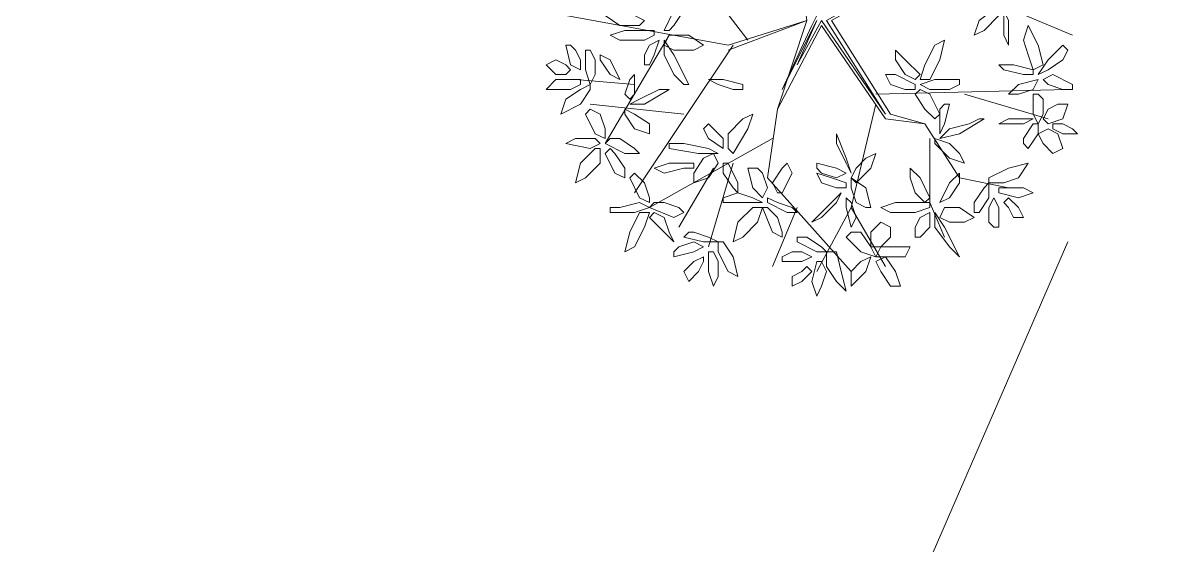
# Model space of a CAD drawing. Header units: millimetres. Extents: x 2529 to 2673, y 1639 to 1859.
# Drawn here: x 2628.33 to 2634.92, y 1714.25 to 1717.25 of the extents above; entities that cross this region are included whole.
import ezdxf

# ---------------------------------------------------------------- set-up
doc = ezdxf.new("R2010")
doc.units = ezdxf.units.MM
doc.layers.add('PDF_0', color=7, linetype='Continuous')
doc.layers.add('PDF_CVL_CUADCON_TIT', color=7, linetype='Continuous')

msp = doc.modelspace()

# ---------------------------------------------------------------- linework, layer by layer
at = {"layer": 'PDF_0', "lineweight": 9}
for points in [[(2633.9889, 1716.3006), (2633.7065, 1716.3571), (2633.5088, 1716.6677), (2633.2829, 1716.696), (2632.9158, 1717.2325), (2632.6616, 1716.7524), (2632.8311, 1717.2608), (2632.7463, 1717.9103), (2632.1533, 1718.5033)], [(2632.4922, 1717.1478), (2631.758, 1718.1079)], [(2633.3959, 1718.0797), (2632.8311, 1717.5996), (2632.9158, 1717.3455), (2633.6218, 1717.6279), (2632.9723, 1717.2608), (2633.3111, 1716.7242), (2633.5088, 1716.6677)], [(2632.7746, 1717.882), (2632.8593, 1717.289), (2632.8311, 1717.6279), (2632.9158, 1717.3172), (2632.8593, 1717.402), (2632.8875, 1717.289), (2632.8593, 1717.2325), (2632.6899, 1716.8654), (2632.8875, 1717.2608), (2632.7746, 1717.0066), (2632.9158, 1717.2608), (2633.2829, 1716.7242), (2632.944, 1717.2608), (2633.3959, 1717.5149), (2632.9158, 1717.289), (2633.1135, 1717.3737), (2632.944, 1717.289)], [(2633.4806, 1717.5432), (2634.356, 1717.176)], [(2632.3792, 1717.0913), (2632.8311, 1717.2608), (2632.3792, 1717.1196), (2631.4473, 1717.289)], [(2632.0404, 1717.176), (2631.6732, 1716.5548)], [(2632.4075, 1717.1196), (2631.8427, 1716.2724)], [(2631.8427, 1716.8936), (2631.5038, 1716.9219)], [(2633.2264, 1716.8372), (2634.3278, 1716.8654)], [(2632.1251, 1716.7242), (2631.5885, 1716.7807)], [(2633.2264, 1716.7807), (2633.0852, 1716.1877)], [(2633.7347, 1716.8372), (2634.2148, 1716.696)], [(2632.6616, 1716.7524), (2632.6052, 1716.3571), (2633.0852, 1715.8205)], [(2632.6334, 1716.583), (2631.9274, 1716.1877)], [(2633.5371, 1716.583), (2633.5371, 1716.2159), (2633.6218, 1716.0182)], [(2632.2945, 1716.4136), (2632.0968, 1716.0747)], [(2632.4075, 1716.4418), (2632.2663, 1715.9617)], [(2632.7746, 1716.1877), (2632.6334, 1715.8488)], [(2633.2829, 1715.8488), (2633.0852, 1716.1877), (2632.8875, 1715.8205)]]:
    msp.add_lwpolyline(points, dxfattribs=at)
for points in [[(2632.0686, 1717.2325), (2632.1251, 1717.3172), (2632.1251, 1717.3737), (2632.0686, 1717.3172), (2632.0121, 1717.2043), (2632.0404, 1717.2043)], [(2631.8992, 1717.2608), (2631.8709, 1717.2325), (2631.758, 1717.2325), (2631.6732, 1717.289), (2631.7297, 1717.3172), (2631.8427, 1717.289)], [(2633.9324, 1717.289), (2633.8477, 1717.2043), (2633.7912, 1717.176), (2633.8195, 1717.2608), (2633.9324, 1717.3455), (2633.9607, 1717.3172)], [(2633.9889, 1717.2608), (2633.9607, 1717.3172), (2633.9607, 1717.176), (2633.9889, 1717.1196), (2633.9889, 1717.1478)], [(2631.8992, 1717.1478), (2631.758, 1717.1478), (2631.7015, 1717.176), (2631.7862, 1717.2043), (2631.9556, 1717.2043), (2631.9556, 1717.176)], [(2632.0121, 1717.1196), (2632.0404, 1717.176), (2632.1533, 1717.176), (2632.238, 1717.1196), (2632.1816, 1717.0913), (2632.0686, 1717.0913)], [(2634.1301, 1716.9784), (2634.1866, 1717.0066), (2634.1583, 1717.1196), (2634.1019, 1717.2325), (2634.0736, 1717.1478), (2634.1019, 1717.0631)], [(2631.5038, 1717.0913), (2631.532, 1717.0348), (2631.532, 1716.9784), (2631.4756, 1717.0066), (2631.4473, 1717.1196), (2631.4756, 1717.1196)], [(2631.8992, 1717.0066), (2631.9274, 1717.0066), (2631.9556, 1717.0631), (2631.9839, 1717.1478), (2631.9274, 1717.1196), (2631.8992, 1717.0631)], [(2632.0686, 1716.9501), (2632.0121, 1717.0631), (2632.0121, 1717.1478), (2632.0686, 1717.0631), (2632.1533, 1716.8936), (2632.1251, 1716.8936)], [(2633.4806, 1716.9219), (2633.5371, 1716.9219), (2633.5935, 1717.0348), (2633.6218, 1717.1478), (2633.5653, 1717.1196), (2633.5088, 1717.0066)], [(2634.2995, 1717.0348), (2634.2148, 1716.9784), (2634.1583, 1716.9501), (2634.2148, 1717.0348), (2634.2995, 1717.1196), (2634.3278, 1717.0913)], [(2631.6168, 1717.0348), (2631.6168, 1716.9501), (2631.5885, 1716.8936), (2631.5603, 1716.9784), (2631.5603, 1717.0913), (2631.5885, 1717.0913)], [(2631.7015, 1716.9501), (2631.758, 1716.9219), (2631.7015, 1717.0348), (2631.645, 1717.0631), (2631.645, 1717.0348)], [(2633.3959, 1716.9501), (2633.3394, 1717.0348), (2633.3394, 1717.0913), (2633.3959, 1717.0348), (2633.4806, 1716.9501), (2633.4523, 1716.9219)], [(2631.4756, 1716.9784), (2631.4473, 1716.9501), (2631.3908, 1716.9501), (2631.3344, 1717.0066), (2631.3908, 1717.0348), (2631.4473, 1717.0066)], [(2634.0736, 1716.9501), (2633.9607, 1716.9784), (2633.9324, 1717.0066), (2634.0171, 1717.0066), (2634.1301, 1716.9784), (2634.1301, 1716.9501)], [(2631.4756, 1716.8654), (2631.3908, 1716.8654), (2631.3344, 1716.8654), (2631.3908, 1716.9219), (2631.532, 1716.9219), (2631.532, 1716.8936)], [(2631.8144, 1716.9219), (2631.8427, 1716.9501), (2631.8427, 1716.8372), (2631.8144, 1716.8089), (2631.7862, 1716.8372)], [(2632.4075, 1716.8654), (2632.3228, 1716.8936), (2632.2663, 1716.9219), (2632.351, 1716.9219), (2632.464, 1716.8936), (2632.464, 1716.8654)], [(2633.3959, 1716.8654), (2633.3111, 1716.8936), (2633.2829, 1716.9501), (2633.3394, 1716.9501), (2633.4523, 1716.8936), (2633.4523, 1716.8654)], [(2633.65, 1716.8654), (2633.5371, 1716.8654), (2633.4806, 1716.8936), (2633.5653, 1716.9219), (2633.7065, 1716.9219), (2633.7065, 1716.8936)], [(2634.1301, 1716.8654), (2634.1583, 1716.9219), (2634.0454, 1716.8936), (2633.9889, 1716.8372), (2634.0454, 1716.8372)], [(2634.2995, 1716.8654), (2634.2148, 1716.8936), (2634.1866, 1716.9219), (2634.2431, 1716.9501), (2634.356, 1716.8936), (2634.356, 1716.8654)], [(2631.5885, 1716.8936), (2631.5885, 1716.8654), (2631.532, 1716.7807), (2631.4191, 1716.7242), (2631.4473, 1716.8089), (2631.532, 1716.8654)], [(2631.9839, 1716.8654), (2632.0404, 1716.8654), (2631.8992, 1716.7807), (2631.8144, 1716.7807), (2631.8709, 1716.8089)], [(2633.5088, 1716.7524), (2633.4523, 1716.8372), (2633.4806, 1716.8654), (2633.5371, 1716.8372), (2633.5935, 1716.7242), (2633.5653, 1716.696)], [(2633.5935, 1716.7524), (2633.5935, 1716.6677), (2633.5935, 1716.6112), (2633.6218, 1716.6677), (2633.65, 1716.7807), (2633.6218, 1716.7807)], [(2634.1866, 1716.8089), (2634.1866, 1716.7242), (2634.1583, 1716.6677), (2634.1301, 1716.7242), (2634.1301, 1716.8372), (2634.1583, 1716.8372)], [(2634.2148, 1716.7524), (2634.2713, 1716.7807), (2634.3278, 1716.7807), (2634.2995, 1716.696), (2634.2148, 1716.6677), (2634.1866, 1716.696)], [(2631.645, 1716.7242), (2631.6732, 1716.6395), (2631.6732, 1716.583), (2631.6168, 1716.6112), (2631.5603, 1716.7242), (2631.5885, 1716.7524)], [(2631.7862, 1716.7524), (2631.7862, 1716.7242), (2631.8427, 1716.6395), (2631.9274, 1716.6112), (2631.9274, 1716.6677), (2631.8427, 1716.7242)], [(2632.3792, 1716.6112), (2632.464, 1716.696), (2632.5204, 1716.7242), (2632.4922, 1716.6395), (2632.4075, 1716.4983), (2632.3792, 1716.5265)], [(2632.2663, 1716.6677), (2632.238, 1716.6395), (2632.2663, 1716.583), (2632.351, 1716.5265), (2632.351, 1716.583), (2632.2945, 1716.6395)], [(2633.763, 1716.6677), (2633.65, 1716.6395), (2633.5935, 1716.583), (2633.7065, 1716.6112), (2633.8477, 1716.696), (2633.8195, 1716.696)], [(2634.0736, 1716.6677), (2634.1301, 1716.696), (2633.9889, 1716.696), (2633.9324, 1716.6677), (2633.9607, 1716.6677)], [(2634.0736, 1716.583), (2634.1301, 1716.6677), (2634.1583, 1716.6677), (2634.1583, 1716.6112), (2634.1019, 1716.5265), (2634.0736, 1716.5548)], [(2634.2431, 1716.6677), (2634.2431, 1716.6395), (2634.2995, 1716.6112), (2634.3842, 1716.6112), (2634.356, 1716.6395), (2634.2995, 1716.6677)], [(2631.5038, 1716.583), (2631.4473, 1716.5548), (2631.5885, 1716.5265), (2631.645, 1716.5548), (2631.6168, 1716.583)], [(2631.758, 1716.583), (2631.8427, 1716.5265), (2631.8709, 1716.4983), (2631.7862, 1716.4983), (2631.6732, 1716.5548), (2631.7015, 1716.583)], [(2633.0005, 1716.5548), (2633.0005, 1716.6112), (2633.057, 1716.47), (2633.0852, 1716.3853), (2633.057, 1716.4418)], [(2633.5653, 1716.583), (2633.5653, 1716.5548), (2633.65, 1716.47), (2633.7347, 1716.4418), (2633.7065, 1716.4983), (2633.65, 1716.5548)], [(2634.1583, 1716.6112), (2634.2148, 1716.6395), (2634.2713, 1716.6112), (2634.2995, 1716.5265), (2634.2431, 1716.4983), (2634.1866, 1716.5548)], [(2631.645, 1716.5265), (2631.6168, 1716.5265), (2631.532, 1716.4418), (2631.5038, 1716.3289), (2631.5603, 1716.3571), (2631.645, 1716.4418)], [(2631.7297, 1716.4983), (2631.7862, 1716.4136), (2631.7862, 1716.3571), (2631.7297, 1716.3853), (2631.6732, 1716.4983), (2631.7015, 1716.5265)], [(2632.1251, 1716.5548), (2632.2663, 1716.5265), (2632.3228, 1716.4983), (2632.2098, 1716.4983), (2632.0404, 1716.5265), (2632.0404, 1716.5548)], [(2632.2945, 1716.4983), (2632.3228, 1716.4418), (2632.2663, 1716.3571), (2632.1816, 1716.3289), (2632.1816, 1716.3853), (2632.238, 1716.47)], [(2633.0852, 1716.3571), (2633.1135, 1716.3289), (2633.1982, 1716.4136), (2633.2264, 1716.4983), (2633.1699, 1716.47), (2633.1135, 1716.4136)], [(2631.8992, 1716.3289), (2631.9274, 1716.2441), (2631.9274, 1716.2159), (2631.8709, 1716.2441), (2631.8144, 1716.3571), (2631.8427, 1716.3853)], [(2632.1251, 1716.4136), (2632.0121, 1716.3853), (2631.9556, 1716.4136), (2632.0404, 1716.4418), (2632.1816, 1716.4418), (2632.1816, 1716.4136)], [(2632.351, 1716.3853), (2632.4075, 1716.3006), (2632.4357, 1716.2724), (2632.4357, 1716.3289), (2632.3792, 1716.4418), (2632.351, 1716.4418)], [(2632.5769, 1716.3853), (2632.6052, 1716.3006), (2632.5769, 1716.2441), (2632.5204, 1716.3006), (2632.4922, 1716.4136), (2632.5487, 1716.4136)], [(2632.6334, 1716.3289), (2632.6899, 1716.4136), (2632.7181, 1716.4418), (2632.7463, 1716.3853), (2632.6899, 1716.2724), (2632.6616, 1716.2724)], [(2632.9158, 1716.3853), (2633.0005, 1716.3571), (2633.057, 1716.3853), (2633.0005, 1716.4136), (2632.8875, 1716.4418), (2632.8875, 1716.4136)], [(2633.057, 1716.3006), (2633.057, 1716.3289), (2632.9723, 1716.3571), (2632.8875, 1716.3853), (2632.9158, 1716.3289), (2633.0005, 1716.3006)], [(2633.4523, 1716.2724), (2633.4241, 1716.3571), (2633.4241, 1716.4136), (2633.4806, 1716.3571), (2633.5371, 1716.2441), (2633.5088, 1716.2159)], [(2633.65, 1716.2441), (2633.5935, 1716.2159), (2633.65, 1716.3289), (2633.7065, 1716.3853), (2633.7065, 1716.3289)], [(2633.8759, 1716.3289), (2633.8759, 1716.3571), (2633.9889, 1716.4136), (2634.1019, 1716.4418), (2634.0454, 1716.3571), (2633.9607, 1716.3289)], [(2633.1135, 1716.2159), (2633.0852, 1716.3006), (2633.0852, 1716.3571), (2633.1699, 1716.3006), (2633.1982, 1716.1877), (2633.1699, 1716.1877)], [(2633.7912, 1716.2159), (2633.8477, 1716.3006), (2633.8759, 1716.3289), (2633.8759, 1716.2441), (2633.8195, 1716.1594), (2633.7912, 1716.1594)], [(2632.4357, 1716.2724), (2632.5204, 1716.2441), (2632.5769, 1716.2159), (2632.4922, 1716.2159), (2632.351, 1716.2159), (2632.351, 1716.2441)], [(2632.9158, 1716.1312), (2632.8593, 1716.1029), (2632.9723, 1716.2159), (2633.0287, 1716.2724), (2633.0005, 1716.2159)], [(2633.9889, 1716.3006), (2634.0736, 1716.3006), (2634.1301, 1716.2724), (2634.0454, 1716.2441), (2633.9324, 1716.2724), (2633.9324, 1716.3006)], [(2631.758, 1716.1877), (2631.8709, 1716.2159), (2631.9274, 1716.1877), (2631.8427, 1716.1594), (2631.7015, 1716.1594), (2631.7015, 1716.1877)], [(2632.0121, 1716.2159), (2632.0968, 1716.1877), (2632.1251, 1716.1594), (2632.0686, 1716.1312), (2631.9274, 1716.1877), (2631.9556, 1716.2159)], [(2632.5769, 1716.1877), (2632.5204, 1716.1877), (2632.4357, 1716.1029), (2632.4075, 1715.99), (2632.464, 1716.0182), (2632.5487, 1716.1029)], [(2632.6616, 1716.1312), (2632.6899, 1716.0465), (2632.6899, 1716.0182), (2632.6334, 1716.0465), (2632.5769, 1716.1877), (2632.6052, 1716.1877)], [(2632.6616, 1716.2159), (2632.7463, 1716.1877), (2632.7746, 1716.1594), (2632.7181, 1716.1594), (2632.6052, 1716.2159), (2632.6052, 1716.2441)], [(2633.1135, 1716.1312), (2633.0852, 1716.0747), (2633.057, 1716.1877), (2633.057, 1716.2441), (2633.0852, 1716.2159)], [(2633.4523, 1716.1594), (2633.3111, 1716.1594), (2633.2547, 1716.1877), (2633.3394, 1716.2159), (2633.5371, 1716.2159), (2633.5371, 1716.1877)], [(2633.5935, 1716.1312), (2633.6218, 1716.1877), (2633.7065, 1716.1877), (2633.7912, 1716.1312), (2633.7347, 1716.1029), (2633.65, 1716.1029)], [(2633.8759, 1716.1029), (2633.8759, 1716.1877), (2633.9042, 1716.2441), (2633.9324, 1716.1877), (2633.9324, 1716.0747), (2633.9042, 1716.0747)], [(2633.9607, 1716.2159), (2633.9889, 1716.2441), (2634.0454, 1716.1877), (2634.0736, 1716.1312), (2634.0171, 1716.1312), (2633.9889, 1716.1877)], [(2631.9274, 1716.1594), (2631.8709, 1716.1594), (2631.8144, 1716.0465), (2631.7862, 1715.9335), (2631.8427, 1715.9617), (2631.8992, 1716.0747)], [(2632.0121, 1716.1312), (2632.0404, 1716.0465), (2632.0686, 1715.99), (2632.0121, 1716.0465), (2631.9274, 1716.1312), (2631.9556, 1716.1594)], [(2633.4523, 1716.0182), (2633.4806, 1716.0182), (2633.5371, 1716.0747), (2633.5371, 1716.1594), (2633.4806, 1716.1312), (2633.4523, 1716.0747)], [(2633.65, 1715.9617), (2633.7065, 1715.9053), (2633.6218, 1716.0747), (2633.5653, 1716.1594), (2633.5653, 1716.0747)], [(2633.3111, 1716.0182), (2633.2547, 1715.9617), (2633.1982, 1715.9617), (2633.1982, 1716.0465), (2633.2547, 1716.1029), (2633.3111, 1716.0747)], [(2632.0968, 1715.9617), (2632.1816, 1715.99), (2632.238, 1715.9617), (2632.1816, 1715.9335), (2632.0686, 1715.9053), (2632.0686, 1715.9335)], [(2632.1816, 1716.0465), (2632.2663, 1716.0182), (2632.3228, 1715.99), (2632.238, 1715.99), (2632.1251, 1716.0182), (2632.1533, 1716.0465)], [(2632.3228, 1715.99), (2632.351, 1715.99), (2632.4075, 1715.9053), (2632.4357, 1715.7923), (2632.3792, 1715.8205), (2632.3228, 1715.9335)], [(2632.8311, 1716.0182), (2632.9158, 1715.9617), (2632.944, 1715.9335), (2632.8875, 1715.9335), (2632.7746, 1715.99), (2632.7746, 1716.0182)], [(2633.1417, 1716.0465), (2633.1982, 1715.9617), (2633.2264, 1715.9053), (2633.1417, 1715.9335), (2633.057, 1716.0182), (2633.0852, 1716.0465)], [(2632.3228, 1715.877), (2632.3228, 1715.7923), (2632.2945, 1715.7358), (2632.2663, 1715.8205), (2632.2663, 1715.9335), (2632.2945, 1715.9335)], [(2632.7463, 1715.9335), (2632.8028, 1715.9335), (2632.8593, 1715.9053), (2632.8028, 1715.877), (2632.6899, 1715.877), (2632.6899, 1715.9053)], [(2632.944, 1715.9335), (2633.0005, 1715.9335), (2633.0287, 1715.8205), (2633.057, 1715.7076), (2633.0005, 1715.7641), (2632.944, 1715.8488)], [(2633.4241, 1715.9617), (2633.3959, 1715.9053), (2633.3111, 1715.9053), (2633.2264, 1715.9053), (2633.2547, 1715.9617), (2633.3676, 1715.9617)], [(2632.238, 1715.9053), (2632.238, 1715.877), (2632.2098, 1715.8205), (2632.1533, 1715.7641), (2632.1251, 1715.8205), (2632.1816, 1715.877)], [(2632.944, 1715.8205), (2632.9158, 1715.7358), (2632.8875, 1715.6793), (2632.8593, 1715.7641), (2632.8875, 1715.877), (2632.9158, 1715.877)], [(2633.0852, 1715.8205), (2633.1417, 1715.877), (2633.1982, 1715.9053), (2633.1699, 1715.8205), (2633.0852, 1715.7358), (2633.0852, 1715.7641)], [(2633.2264, 1715.877), (2633.2829, 1715.9053), (2633.3394, 1715.8205), (2633.3676, 1715.7358), (2633.3111, 1715.7358), (2633.2547, 1715.8205)], [(2632.8311, 1715.8488), (2632.8593, 1715.8205), (2632.8028, 1715.7641), (2632.7463, 1715.7358), (2632.7463, 1715.7923), (2632.8028, 1715.8205)]]:
    msp.add_lwpolyline(points, close=True, dxfattribs=at)
at = {"layer": 'PDF_0', "lineweight": 50}
msp.add_arc((2579.8577, 1798.7805), 92.5408, 276.216484, 319.878707, dxfattribs=at)
at = {"layer": 'PDF_CVL_CUADCON_TIT', "lineweight": 9}
msp.add_lwpolyline([(2631.7862, 1699.3851), (2631.1367, 1704.8636), (2630.7131, 1707.4334), (2630.5154, 1709.156), (2630.7413, 1710.0314), (2631.0802, 1710.5962), (2631.5038, 1711.3022), (2632.6899, 1712.2906), (2633.1417, 1712.9683), (2633.3111, 1713.6461), (2634.3278, 1715.99)], dxfattribs=at)

doc.saveas('drawing.dxf')
